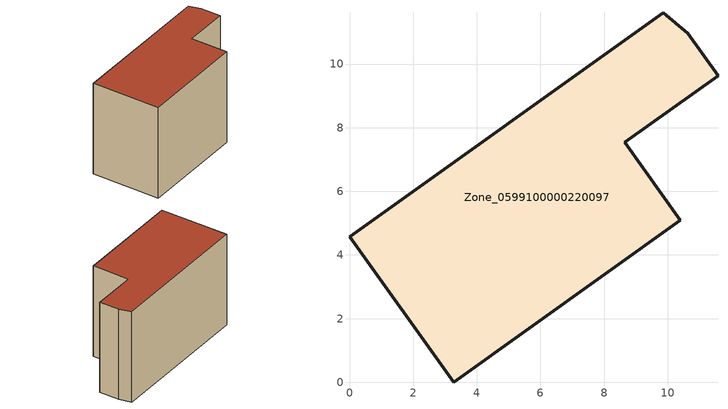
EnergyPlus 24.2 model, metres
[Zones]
Zone_0599100000220097
 floor ground (C_G): 9.85,11.61 10.63,10.96 11.58,9.64 8.64,7.54 10.4,5.09 3.27,0 0,4.58 z0
 wall outside (C_F): 9.85,11.61 0,4.58 3.27,0 10.4,5.09 8.64,7.54 11.58,9.64 10.63,10.96 9.85,11.61 z0:7.79
 roof outside (C_R): 10.63,10.96 9.85,11.61 0,4.58 3.27,0 10.4,5.09 8.64,7.54 11.58,9.64 z7.79
[BUILDING]
Pand.0599100000220097: North Axis=0; Terrain=City; Loads Convergence Tolerance Value=0.04; Temperature Convergence Tolerance Value=0.4; Solar Distribution=FullExterior; Maximum Number of Warmup Days=25; Minimum Number of Warmup Days=1
[Site:Location]
Rotterdam.The.Hague.AP_ZH_NLD Design_Conditions: Latitude=51.96; Longitude=4.45; Time Zone=1; Elevation=-4.5
[SITE:GROUNDTEMPERATURE:BUILDINGSURFACE]
18, 18, 18, 18, 18, 18, 18, 18, 18, 18, 18, 18
[MATERIAL] Thermal Absorptance=0.9; Solar Absorptance=0.7; Visible Absorptance=0.7
Name | Roughness | Thickness | Conductivity | Density | Specific Heat
G.TC.1975-1991 | MediumSmooth | 0.15 | 0.288461 | 540 | 1210
F.TC.1975-1991 | Rough | 0.3 | 0.230769 | 1920 | 840
R.TC.1975-1991 | MediumRough | 0.2 | 0.153846 | 1500 | 1000
[CONSTRUCTION]
C_G: G.TC.1975-1991
C_F: F.TC.1975-1991
C_R: R.TC.1975-1991
[ZONE]
Zone_0599100000220097: Type=1; Multiplier=1; Ceiling Height=Autocalculate; Volume=Autocalculate; Floor Area=autocalculate; Part of Total Floor Area=Yes
[ZONEINFILTRATION:DESIGNFLOWRATE]
Infil_Zone_0599100000220097: Zone or ZoneList or Space or SpaceList=Zone_0599100000220097; Schedule=AlwaysOn; Design Flow Rate Calculation Method=Flow/Area; Flow Rate per Floor Area=0.003; Constant Term Coefficient=1; Temperature Term Coefficient=0; Velocity Term Coefficient=0; Velocity Squared Term Coefficient=0
[HVACTEMPLATE:ZONE:IDEALLOADSAIRSYSTEM]
Zone_0599100000220097: Maximum Heating Supply Air Temperature=50; Minimum Cooling Supply Air Temperature=13; Maximum Heating Supply Air Humidity Ratio=0.0156; Minimum Cooling Supply Air Humidity Ratio=0.0077; Heating Limit=NoLimit; Cooling Limit=NoLimit; Dehumidification Control Type=ConstantSensibleHeatRatio; Cooling Sensible Heat Ratio=0.7; Dehumidification Setpoint=60; Humidification Control Type=None; Humidification Setpoint=30; Outdoor Air Method=None; Outdoor Air Flow Rate per Person=0.00944; Outdoor Air Flow Rate per Zone Floor Area=0; Outdoor Air Flow Rate per Zone=0; Demand Controlled Ventilation Type=None; Outdoor Air Economizer Type=NoEconomizer; Heat Recovery Type=None; Sensible Heat Recovery Effectiveness=0.7; Latent Heat Recovery Effectiveness=0.65
[ZONECONTROL:THERMOSTAT]
ThermostatControl_Zone_0599100000220097: Zone or ZoneList=Zone_0599100000220097; Control Type Schedule=DualSetpointControlType; Control 1=Thermostat_Zone_0599100000220097; Temperature Difference Between Cutout And Setpoint=0
[THERMOSTATSETPOINT:DUALSETPOINT]
Thermostat_Zone_0599100000220097: Heating Setpoint Temperature Schedule=HeatingSetpoint_Zone_0599100000220097; Cooling Setpoint Temperature Schedule=CoolingSetpoint_Zone_0599100000220097
[SCHEDULE:COMPACT]
HeatingSetpoint_Zone_0599100000220097: Through: 12/31, For: AllDays, Until: 24:00, 21
CoolingSetpoint_Zone_0599100000220097: Through: 12/31, For: AllDays, Until: 24:00, 24
DualSetpointControlType: Through: 12/31, For: AllDays, Until: 24:00, 4
AlwaysOn: Through: 12/31, For: AllDays, Until: 24:00, 1
